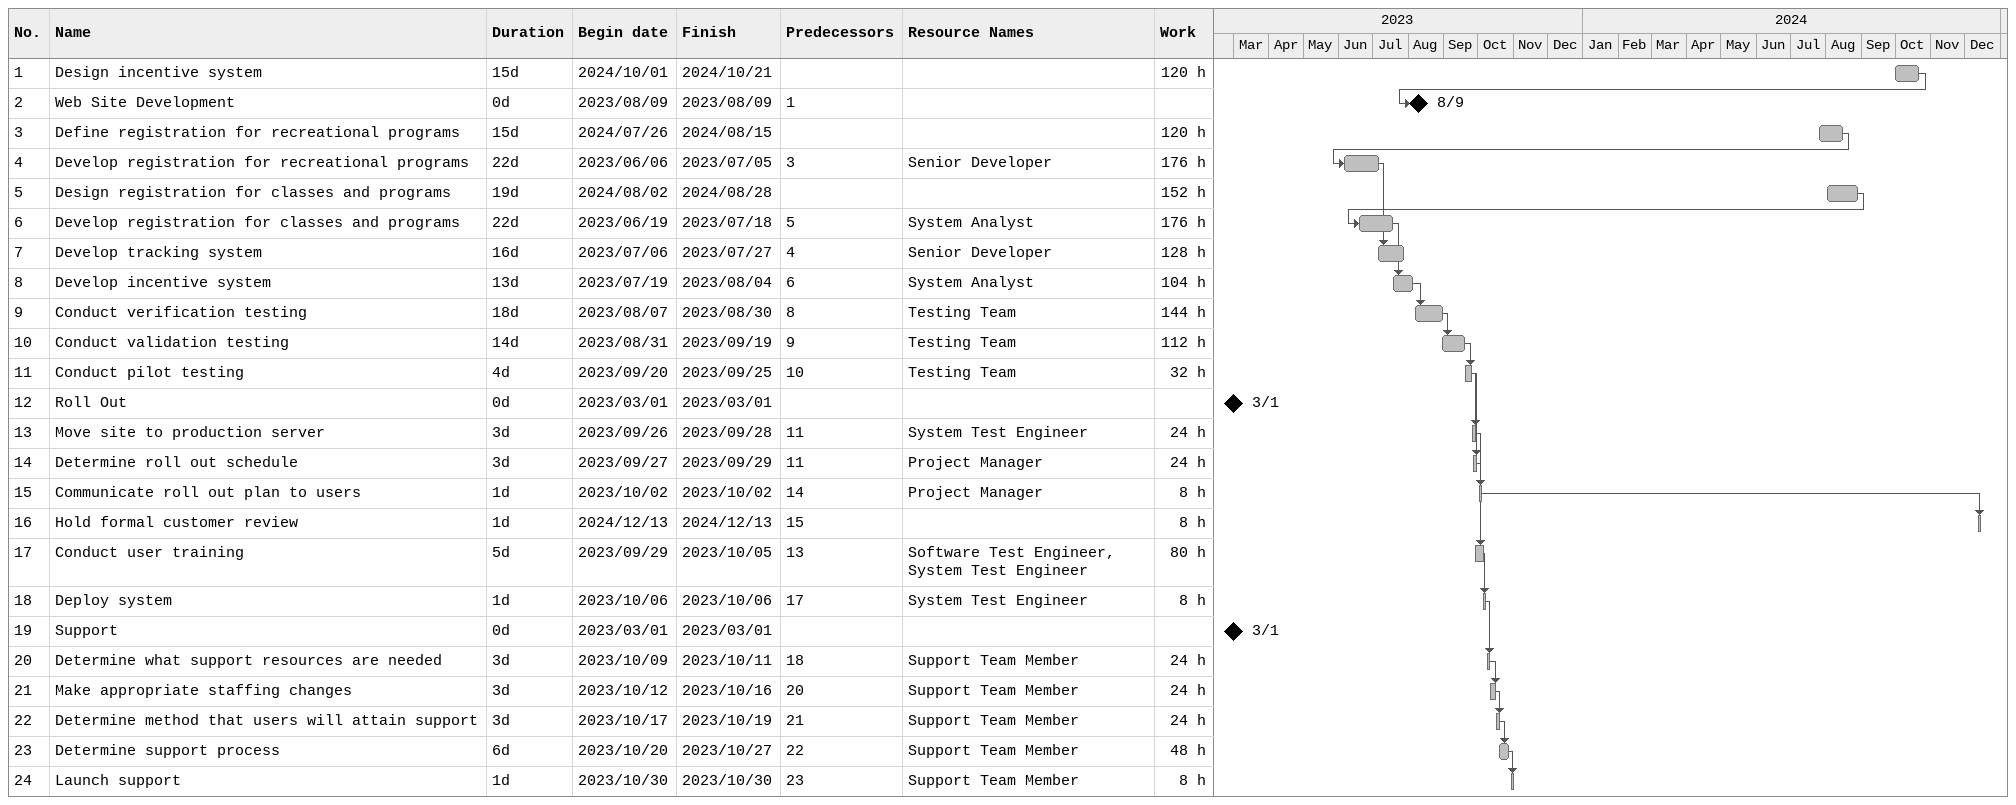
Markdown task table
| ID | Task | Duration | Start | Finish | Predecessors | Resources | Work (h) |
|---|---|---|---|---|---|---|---|
| 1 | Design incentive system | 15d | 2024-10-01 | 2024-10-21 |  |  | 120 |
| 2 | Web Site Development | 0d | 2023-08-09 | 2023-08-09 | 1 |  |  |
| 3 | Define registration for recreational programs | 15d | 2024-07-26 | 2024-08-15 |  |  | 120 |
| 4 | Develop registration for recreational programs | 22d | 2023-06-06 | 2023-07-05 | 3 | Senior Developer | 176 |
| 5 | Design registration for classes and programs | 19d | 2024-08-02 | 2024-08-28 |  |  | 152 |
| 6 | Develop registration for classes and programs | 22d | 2023-06-19 | 2023-07-18 | 5 | System Analyst | 176 |
| 7 | Develop tracking system | 16d | 2023-07-06 | 2023-07-27 | 4 | Senior Developer | 128 |
| 8 | Develop incentive system | 13d | 2023-07-19 | 2023-08-04 | 6 | System Analyst | 104 |
| 9 | Conduct verification testing | 18d | 2023-08-07 | 2023-08-30 | 8 | Testing Team | 144 |
| 10 | Conduct validation testing | 14d | 2023-08-31 | 2023-09-19 | 9 | Testing Team | 112 |
| 11 | Conduct pilot testing | 4d | 2023-09-20 | 2023-09-25 | 10 | Testing Team | 32 |
| 12 | Roll Out | 0d | 2023-03-01 | 2023-03-01 |  |  |  |
| 13 | Move site to production server | 3d | 2023-09-26 | 2023-09-28 | 11 | System Test Engineer | 24 |
| 14 | Determine roll out schedule | 3d | 2023-09-27 | 2023-09-29 | 11 | Project Manager | 24 |
| 15 | Communicate roll out plan to users | 1d | 2023-10-02 | 2023-10-02 | 14 | Project Manager | 8 |
| 16 | Hold formal customer review | 1d | 2024-12-13 | 2024-12-13 | 15 |  | 8 |
| 17 | Conduct user training | 5d | 2023-09-29 | 2023-10-05 | 13 | Software Test Engineer, System Test Engineer | 80 |
| 18 | Deploy system | 1d | 2023-10-06 | 2023-10-06 | 17 | System Test Engineer | 8 |
| 19 | Support | 0d | 2023-03-01 | 2023-03-01 |  |  |  |
| 20 | Determine what support resources are needed | 3d | 2023-10-09 | 2023-10-11 | 18 | Support Team Member | 24 |
| 21 | Make appropriate staffing changes | 3d | 2023-10-12 | 2023-10-16 | 20 | Support Team Member | 24 |
| 22 | Determine method that users will attain support | 3d | 2023-10-17 | 2023-10-19 | 21 | Support Team Member | 24 |
| 23 | Determine support process | 6d | 2023-10-20 | 2023-10-27 | 22 | Support Team Member | 48 |
| 24 | Launch support | 1d | 2023-10-30 | 2023-10-30 | 23 | Support Team Member | 8 |
